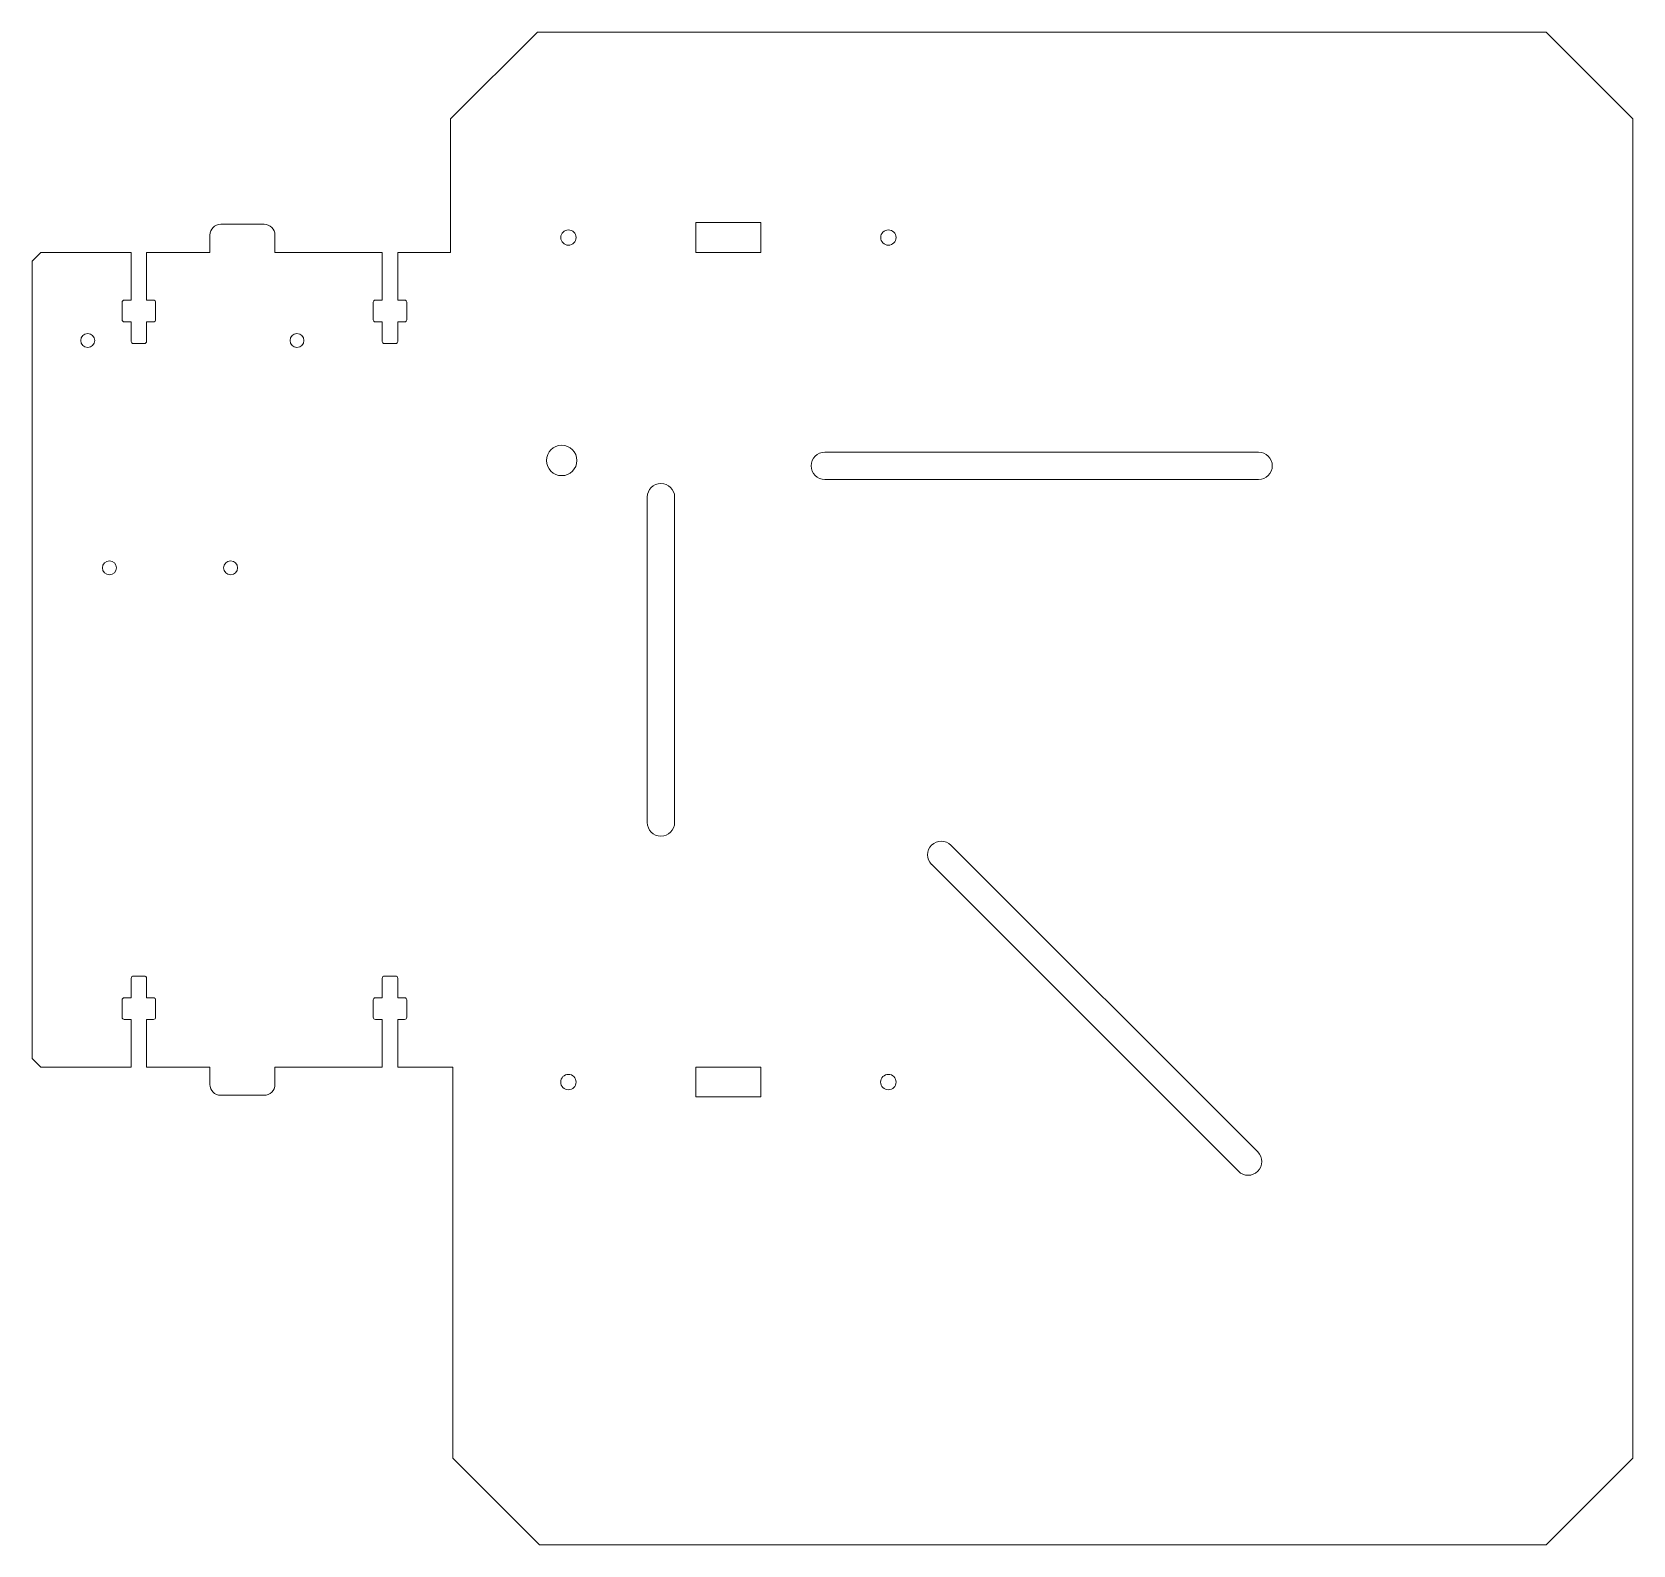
# Model space of a CAD drawing. Header units: millimetres. Extents: x 0 to 369, y 0 to 349.
import ezdxf

# ---------------------------------------------------------------- set-up
doc = ezdxf.new("R2010")
doc.units = ezdxf.units.MM

msp = doc.modelspace()

# ---------------------------------------------------------------- linework, layer by layer
at = {"color": 7, "linetype": 'Continuous', "lineweight": 15}
for p, q in [((116.5, 348.72), (96.5, 328.72)), ((349.1, 348.72), (116.5, 348.72)), ((369.1, 328.72), (349.1, 348.72)), ((96.5, 328.72), (96.5, 297.92)), ((369.1, 20), (369.1, 328.72)), ((53.5, 304.42), (43.5, 304.42)), ((153.05, 304.78), (168.05, 304.78)), ((153.05, 297.92), (153.05, 304.78)), ((168.05, 304.78), (168.05, 297.92)), ((41, 301.92), (41, 297.92)), ((56, 297.92), (56, 301.92)), ((2, 297.92), (0, 295.92)), ((0, 295.92), (0, 112.14)), ((22.86, 297.92), (2, 297.92)), ((22.86, 286.92), (22.86, 297.92)), ((26.41, 297.92), (26.41, 286.92)), ((41, 297.92), (26.41, 297.92)), ((80.75, 297.92), (56, 297.92)), ((80.75, 286.92), (80.75, 297.92)), ((84.3, 297.92), (84.3, 286.92)), ((96.5, 297.92), (84.3, 297.92)), ((168.05, 297.92), (153.05, 297.92)), ((20.77, 282.42), (20.77, 286.42)), ((21.27, 286.92), (22.86, 286.92)), ((26.41, 286.92), (28, 286.92)), ((28.5, 286.42), (28.5, 282.42)), ((78.67, 282.42), (78.67, 286.42)), ((79.17, 286.92), (80.75, 286.92)), ((84.3, 286.92), (85.89, 286.92)), ((86.39, 286.42), (86.39, 282.42)), ((22.86, 281.92), (21.27, 281.92)), ((22.86, 277.42), (22.86, 281.92)), ((26.41, 281.92), (26.41, 277.42)), ((28, 281.92), (26.41, 281.92)), ((80.75, 281.92), (79.17, 281.92)), ((80.75, 277.42), (80.75, 281.92)), ((84.3, 281.92), (84.3, 277.42)), ((85.89, 281.92), (84.3, 281.92)), ((25.91, 276.92), (23.36, 276.92)), ((83.8, 276.92), (81.25, 276.92)), ((182.8, 251.87), (282.8, 251.87)), ((282.8, 245.57), (182.8, 245.57)), ((141.85, 166.53), (141.85, 241.53)), ((148.15, 241.53), (148.15, 166.53)), ((211.87, 161.3), (282.58, 90.59)), ((278.13, 86.14), (207.42, 156.85)), ((22.86, 126.14), (22.86, 130.64)), ((23.36, 131.14), (25.91, 131.14)), ((26.41, 130.64), (26.41, 126.14)), ((80.75, 126.14), (80.75, 130.64)), ((81.25, 131.14), (83.8, 131.14)), ((84.3, 130.64), (84.3, 126.14)), ((20.77, 121.64), (20.77, 125.64)), ((21.27, 126.14), (22.86, 126.14)), ((26.41, 126.14), (28, 126.14)), ((28.5, 125.64), (28.5, 121.64)), ((78.67, 121.64), (78.67, 125.64)), ((79.17, 126.14), (80.75, 126.14)), ((84.3, 126.14), (85.89, 126.14)), ((86.39, 125.64), (86.39, 121.64)), ((22.86, 121.14), (21.27, 121.14)), ((22.86, 110.14), (22.86, 121.14)), ((26.41, 121.14), (26.41, 110.14)), ((28, 121.14), (26.41, 121.14)), ((80.75, 121.14), (79.17, 121.14)), ((80.75, 110.14), (80.75, 121.14)), ((84.3, 121.14), (84.3, 110.14)), ((85.89, 121.14), (84.3, 121.14)), ((0, 112.14), (2, 110.14)), ((2, 110.14), (22.86, 110.14)), ((26.41, 110.14), (41, 110.14)), ((41, 110.14), (41, 106.14)), ((56, 110.14), (80.75, 110.14)), ((56, 106.14), (56, 110.14)), ((84.3, 110.14), (97, 110.14)), ((97, 110.14), (97, 20)), ((153.05, 103.26), (153.05, 110.12)), ((153.05, 110.12), (168.05, 110.12)), ((168.05, 110.12), (168.05, 103.26)), ((43.5, 103.64), (53.5, 103.64)), ((168.05, 103.26), (153.05, 103.26)), ((97, 20), (117, 0)), ((349.1, 0), (369.1, 20)), ((117, 0), (349.1, 0))]:
    msp.add_line(p, q, dxfattribs=at)
for centre, radius in [((123.67, 301.35), 1.77), ((197.43, 301.35), 1.77), ((12.84, 277.62), 1.61), ((61.09, 277.62), 1.61), ((122.12, 249.97), 3.5), ((17.84, 225.23), 1.61), ((45.79, 225.23), 1.61), ((123.67, 106.69), 1.78), ((197.43, 106.69), 1.78)]:
    msp.add_circle(centre, radius, dxfattribs=at)
for centre, radius, start, end in [((43.5, 301.92), 2.5, 90, 180), ((53.5, 301.92), 2.5, 0, 90), ((21.27, 286.42), 0.5, 90, 180), ((28, 286.42), 0.5, 0, 90), ((79.17, 286.42), 0.5, 90, 180), ((85.89, 286.42), 0.5, 0, 90), ((21.27, 282.42), 0.5, 180, 270), ((28, 282.42), 0.5, 270, 0), ((79.17, 282.42), 0.5, 180, 270), ((85.89, 282.42), 0.5, 270, 0), ((23.36, 277.42), 0.5, 180, 270), ((25.91, 277.42), 0.5, 270, 0), ((81.25, 277.42), 0.5, 180, 270), ((83.8, 277.42), 0.5, 270, 0), ((182.8, 248.72), 3.15, 90, 270), ((282.8, 248.72), 3.15, 270, 90), ((145, 241.53), 3.15, 0, 180), ((145, 166.53), 3.15, 180, 0), ((209.64, 159.08), 3.15, 45, 225), ((23.36, 130.64), 0.5, 90, 180), ((25.91, 130.64), 0.5, 0, 90), ((81.25, 130.64), 0.5, 90, 180), ((83.8, 130.64), 0.5, 0, 90), ((21.27, 125.64), 0.5, 90, 180), ((28, 125.64), 0.5, 0, 90), ((79.17, 125.64), 0.5, 90, 180), ((85.89, 125.64), 0.5, 0, 90), ((21.27, 121.64), 0.5, 180, 270), ((28, 121.64), 0.5, 270, 360), ((79.17, 121.64), 0.5, 180, 270), ((85.89, 121.64), 0.5, 270, 0), ((43.5, 106.14), 2.5, 180, 270), ((53.5, 106.14), 2.5, 270, 0), ((280.36, 88.36), 3.15, 225, 45)]:
    msp.add_arc(centre, radius, start, end, dxfattribs=at)

doc.saveas('drawing.dxf')
